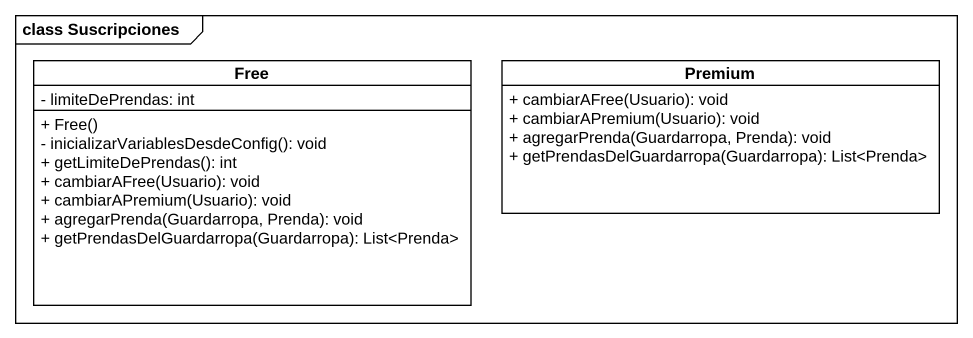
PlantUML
@startuml
mainframe class Suscripciones
hide circle
hide empty members
skinparam classAttributeIconSize 0
class Free {
  - limiteDePrendas: int
  + Free()
  - inicializarVariablesDesdeConfig(): void
  + getLimiteDePrendas(): int
  + cambiarAFree(Usuario): void
  + cambiarAPremium(Usuario): void
  + agregarPrenda(Guardarropa, Prenda): void
  + getPrendasDelGuardarropa(Guardarropa): List<Prenda>
}
class Premium {
  + cambiarAFree(Usuario): void
  + cambiarAPremium(Usuario): void
  + agregarPrenda(Guardarropa, Prenda): void
  + getPrendasDelGuardarropa(Guardarropa): List<Prenda>
}
@enduml
